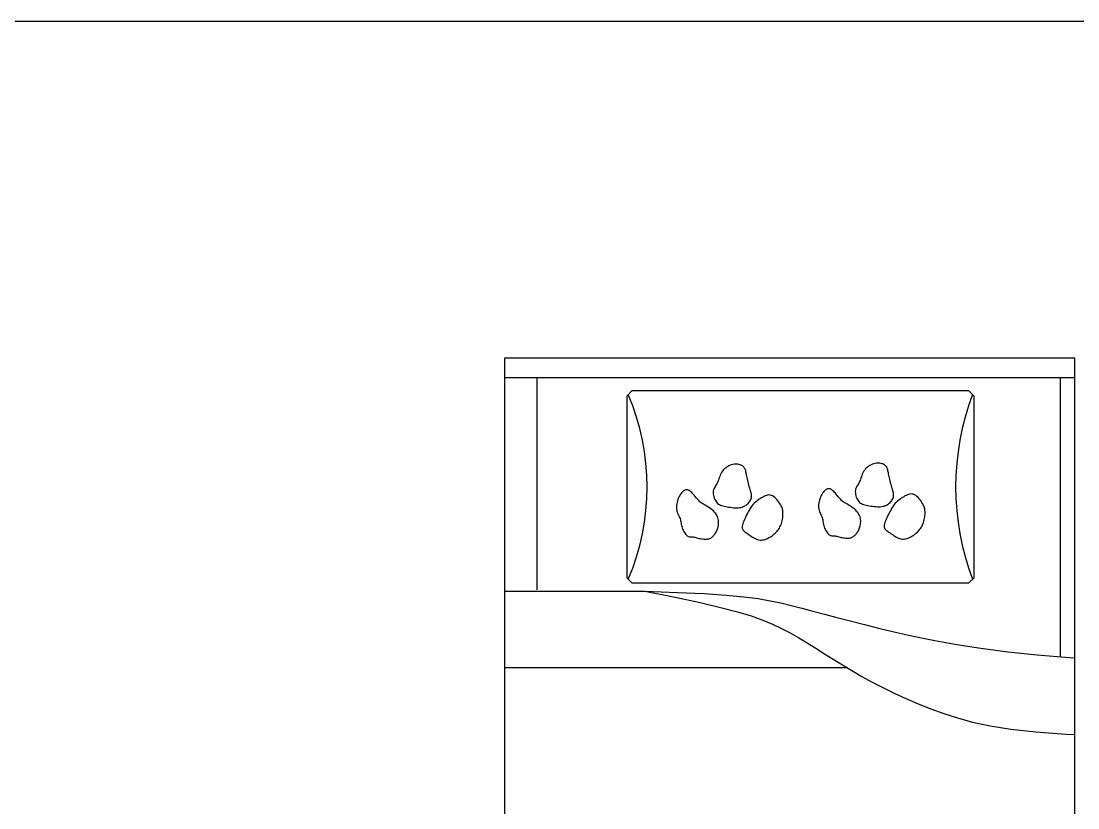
# Model space of a CAD drawing. Extents: x -72339 to 59654, y -38057 to 42097.
# Drawn here: x -42194 to -40180, y 25597 to 27097 of the extents above; entities that cross this region are included whole.
import ezdxf

# ---------------------------------------------------------------- set-up
doc = ezdxf.new("R2010")
doc.units = 0
doc.header["$MEASUREMENT"] = 0
doc.layers.get('0').update_dxf_attribs({"linetype": 'CONTINUOUS'})
doc.layers.add('HUM', color=7, linetype='CONTINUOUS')

# ---------------------------------------------------------------- blocks, each defined once
blk = doc.blocks.new('1074')
for p, q in [((0, 1886.2), (1086.9, 1886.2)), ((61.8, 1481.7), (61.8, 1886.2)), ((1059.5, 1354.2), (1059.5, 1886.2)), ((420.7, 1713.6), (418.6, 1711.7)), ((422.9, 1715.3), (420.7, 1713.6)), ((425.2, 1716.8), (422.9, 1715.3)), ((427.6, 1718.1), (425.2, 1716.8)), ((430, 1719.2), (427.6, 1718.1)), ((432.5, 1720.1), (430, 1719.2)), ((435, 1720.7), (432.5, 1720.1)), ((437.5, 1721.1), (435, 1720.7)), ((439.9, 1721.3), (437.5, 1721.1)), ((442.3, 1721.3), (439.9, 1721.3)), ((444.5, 1721.1), (442.3, 1721.3)), ((446.6, 1720.8), (444.5, 1721.1)), ((448.6, 1720.3), (446.6, 1720.8)), ((450.4, 1719.6), (448.6, 1720.3)), ((452, 1718.8), (450.4, 1719.6)), ((453.4, 1717.9), (452, 1718.8)), ((454.7, 1716.9), (453.4, 1717.9)), ((455.8, 1715.8), (454.7, 1716.9)), ((456.7, 1714.5), (455.8, 1715.8)), ((457.6, 1713.2), (456.7, 1714.5)), ((458.3, 1711.7), (457.6, 1713.2)), ((458.9, 1710.2), (458.3, 1711.7)), ((689.3, 1713.6), (687.4, 1711.6)), ((691.4, 1715.5), (689.3, 1713.6)), ((693.6, 1717.2), (691.4, 1715.5)), ((695.9, 1718.7), (693.6, 1717.2)), ((698.3, 1720), (695.9, 1718.7)), ((700.8, 1721.1), (698.3, 1720)), ((703.3, 1722), (700.8, 1721.1)), ((705.8, 1722.6), (703.3, 1722)), ((708.2, 1723), (705.8, 1722.6)), ((710.7, 1723.2), (708.2, 1723)), ((713, 1723.2), (710.7, 1723.2)), ((715.3, 1723), (713, 1723.2)), ((717.4, 1722.7), (715.3, 1723)), ((719.4, 1722.2), (717.4, 1722.7)), ((721.1, 1721.6), (719.4, 1722.2)), ((722.7, 1720.8), (721.1, 1721.6)), ((724.1, 1719.9), (722.7, 1720.8)), ((725.4, 1718.9), (724.1, 1719.9)), ((726.5, 1717.7), (725.4, 1718.9)), ((727.5, 1716.5), (726.5, 1717.7)), ((728.3, 1715.1), (727.5, 1716.5)), ((729, 1713.7), (728.3, 1715.1)), ((729.6, 1712.1), (729, 1713.7)), ((730.1, 1710.5), (729.6, 1712.1)), ((408.3, 1693), (407.5, 1690.6)), ((409.1, 1695.4), (408.3, 1693)), ((410, 1697.9), (409.1, 1695.4)), ((411, 1700.4), (410, 1697.9)), ((412.1, 1702.8), (411, 1700.4)), ((413.4, 1705.2), (412.1, 1702.8)), ((414.9, 1707.5), (413.4, 1705.2)), ((416.7, 1709.6), (414.9, 1707.5)), ((418.6, 1711.7), (416.7, 1709.6)), ((459.4, 1708.5), (458.9, 1710.2)), ((459.8, 1706.8), (459.4, 1708.5)), ((460.2, 1704.9), (459.8, 1706.8)), ((460.6, 1702.8), (460.2, 1704.9)), ((461, 1700.7), (460.6, 1702.8)), ((461.5, 1698.3), (461, 1700.7)), ((462, 1695.8), (461.5, 1698.3)), ((462.6, 1693.1), (462, 1695.8)), ((463.3, 1690.2), (462.6, 1693.1)), ((678.2, 1692.5), (677.3, 1690.2)), ((679.1, 1694.9), (678.2, 1692.5)), ((679.9, 1697.4), (679.1, 1694.9)), ((680.8, 1699.8), (679.9, 1697.4)), ((681.7, 1702.3), (680.8, 1699.8)), ((682.9, 1704.7), (681.7, 1702.3)), ((684.2, 1707.1), (682.9, 1704.7)), ((685.7, 1709.4), (684.2, 1707.1)), ((687.4, 1711.6), (685.7, 1709.4)), ((730.6, 1708.7), (730.1, 1710.5)), ((731, 1706.8), (730.6, 1708.7)), ((731.4, 1704.8), (731, 1706.8)), ((731.8, 1702.6), (731.4, 1704.8)), ((732.2, 1700.2), (731.8, 1702.6)), ((732.7, 1697.7), (732.2, 1700.2)), ((733.3, 1695), (732.7, 1697.7)), ((734, 1692.2), (733.3, 1695)), ((734.7, 1689.2), (734, 1692.2)), ((343.5, 1671.8), (342.4, 1671.2)), ((344.7, 1672.3), (343.5, 1671.8)), ((345.8, 1672.5), (344.7, 1672.3)), ((346.9, 1672.6), (345.8, 1672.5)), ((348.1, 1672.5), (346.9, 1672.6)), ((349.3, 1672.2), (348.1, 1672.5)), ((350.6, 1671.6), (349.3, 1672.2)), ((352, 1670.8), (350.6, 1671.6)), ((398.2, 1672), (397.7, 1669.7)), ((398.9, 1674.1), (398.2, 1672)), ((399.9, 1676.2), (398.9, 1674.1)), ((401, 1678.1), (399.9, 1676.2)), ((402.1, 1680), (401, 1678.1)), ((403.3, 1681.9), (402.1, 1680)), ((404.5, 1683.9), (403.3, 1681.9)), ((405.6, 1686), (404.5, 1683.9)), ((406.6, 1688.2), (405.6, 1686)), ((407.5, 1690.6), (406.6, 1688.2)), ((464, 1687.3), (463.3, 1690.2)), ((464.8, 1684.3), (464, 1687.3)), ((465.5, 1681.4), (464.8, 1684.3)), ((466.3, 1678.5), (465.5, 1681.4)), ((467.1, 1675.7), (466.3, 1678.5)), ((467.9, 1673.1), (467.1, 1675.7)), ((468.6, 1670.6), (467.9, 1673.1)), ((611.9, 1672.4), (610.7, 1671.4)), ((613.1, 1673.1), (611.9, 1672.4)), ((614.3, 1673.7), (613.1, 1673.1)), ((615.4, 1674.2), (614.3, 1673.7)), ((616.5, 1674.5), (615.4, 1674.2)), ((617.7, 1674.6), (616.5, 1674.5)), ((618.9, 1674.4), (617.7, 1674.6)), ((620.1, 1674.1), (618.9, 1674.4)), ((621.4, 1673.5), (620.1, 1674.1)), ((622.7, 1672.7), (621.4, 1673.5)), ((624.2, 1671.6), (622.7, 1672.7)), ((625.7, 1670.4), (624.2, 1671.6)), ((668.5, 1671.7), (668.3, 1669.2)), ((669, 1673.9), (668.5, 1671.7)), ((669.7, 1676.1), (669, 1673.9)), ((670.6, 1678.1), (669.7, 1676.1)), ((671.7, 1680), (670.6, 1678.1)), ((672.9, 1682), (671.7, 1680)), ((674.1, 1683.9), (672.9, 1682)), ((675.3, 1685.9), (674.1, 1683.9)), ((676.4, 1688), (675.3, 1685.9)), ((677.3, 1690.2), (676.4, 1688)), ((735.5, 1686.3), (734.7, 1689.2)), ((736.3, 1683.3), (735.5, 1686.3)), ((737.1, 1680.4), (736.3, 1683.3)), ((737.9, 1677.6), (737.1, 1680.4)), ((738.7, 1675), (737.9, 1677.6)), ((739.4, 1672.6), (738.7, 1675)), ((740, 1670.3), (739.4, 1672.6)), ((329.4, 1651.4), (328.6, 1648.4)), ((330.4, 1654.3), (329.4, 1651.4)), ((331.5, 1657), (330.4, 1654.3)), ((332.6, 1659.5), (331.5, 1657)), ((333.8, 1661.8), (332.6, 1659.5)), ((335, 1663.8), (333.8, 1661.8)), ((336.2, 1665.5), (335, 1663.8)), ((337.5, 1667), (336.2, 1665.5)), ((338.7, 1668.4), (337.5, 1667)), ((340, 1669.5), (338.7, 1668.4)), ((341.2, 1670.4), (340, 1669.5)), ((342.4, 1671.2), (341.2, 1670.4)), ((353.4, 1669.7), (352, 1670.8)), ((354.9, 1668.4), (353.4, 1669.7)), ((356.5, 1667), (354.9, 1668.4)), ((358, 1665.4), (356.5, 1667)), ((359.6, 1663.8), (358, 1665.4)), ((361.1, 1662.1), (359.6, 1663.8)), ((362.5, 1660.4), (361.1, 1662.1)), ((363.9, 1658.8), (362.5, 1660.4)), ((365.2, 1657.2), (363.9, 1658.8)), ((366.3, 1655.7), (365.2, 1657.2)), ((367.5, 1654.3), (366.3, 1655.7)), ((368.7, 1653), (367.5, 1654.3)), ((369.9, 1651.7), (368.7, 1653)), ((371.3, 1650.4), (369.9, 1651.7)), ((397.7, 1669.7), (397.5, 1667.2)), ((397.5, 1667.2), (397.6, 1664.6)), ((397.6, 1664.6), (398, 1662)), ((398, 1662), (398.6, 1659.3)), ((398.6, 1659.3), (399.4, 1656.6)), ((399.4, 1656.6), (400.4, 1654.1)), ((400.4, 1654.1), (401.6, 1651.8)), ((401.6, 1651.8), (402.9, 1649.8)), ((466.8, 1649.7), (467.9, 1651.5)), ((467.9, 1651.5), (468.9, 1653.3)), ((469.3, 1668.4), (468.6, 1670.6)), ((468.9, 1653.3), (469.7, 1655.1)), ((469.8, 1666.3), (469.3, 1668.4)), ((469.7, 1655.1), (470.2, 1657)), ((470.2, 1664.3), (469.8, 1666.3)), ((470.5, 1662.4), (470.2, 1664.3)), ((470.2, 1657), (470.5, 1658.8)), ((470.6, 1660.6), (470.5, 1662.4)), ((470.5, 1658.8), (470.6, 1660.6)), ((482.7, 1652.7), (480.4, 1650.9)), ((485.1, 1654.3), (482.7, 1652.7)), ((487.4, 1655.8), (485.1, 1654.3)), ((489.8, 1657.3), (487.4, 1655.8)), ((492.1, 1658.6), (489.8, 1657.3)), ((494.4, 1659.9), (492.1, 1658.6)), ((496.7, 1660.9), (494.4, 1659.9)), ((499, 1661.7), (496.7, 1660.9)), ((501.3, 1662.3), (499, 1661.7)), ((503.6, 1662.5), (501.3, 1662.3)), ((505.9, 1662.4), (503.6, 1662.5)), ((508.1, 1661.8), (505.9, 1662.4)), ((510.4, 1660.8), (508.1, 1661.8)), ((512.7, 1659.3), (510.4, 1660.8)), ((514.9, 1657.6), (512.7, 1659.3)), ((517.1, 1655.6), (514.9, 1657.6)), ((519.1, 1653.4), (517.1, 1655.6)), ((521, 1651.1), (519.1, 1653.4)), ((600.1, 1653.3), (599.3, 1650.4)), ((601.1, 1656.2), (600.1, 1653.3)), ((602.2, 1658.9), (601.1, 1656.2)), ((603.4, 1661.5), (602.2, 1658.9)), ((604.5, 1663.7), (603.4, 1661.5)), ((605.8, 1665.7), (604.5, 1663.7)), ((607, 1667.4), (605.8, 1665.7)), ((608.2, 1669), (607, 1667.4)), ((609.5, 1670.3), (608.2, 1669)), ((610.7, 1671.4), (609.5, 1670.3)), ((627.2, 1668.9), (625.7, 1670.4)), ((628.8, 1667.4), (627.2, 1668.9)), ((630.3, 1665.7), (628.8, 1667.4)), ((631.8, 1664), (630.3, 1665.7)), ((633.3, 1662.3), (631.8, 1664)), ((634.7, 1660.7), (633.3, 1662.3)), ((635.9, 1659.1), (634.7, 1660.7)), ((637.1, 1657.7), (635.9, 1659.1)), ((638.3, 1656.3), (637.1, 1657.7)), ((639.4, 1654.9), (638.3, 1656.3)), ((640.7, 1653.6), (639.4, 1654.9)), ((642.1, 1652.3), (640.7, 1653.6)), ((643.6, 1651), (642.1, 1652.3)), ((668.3, 1669.2), (668.4, 1666.6)), ((668.4, 1666.6), (668.8, 1663.9)), ((668.8, 1663.9), (669.4, 1661.2)), ((669.4, 1661.2), (670.2, 1658.6)), ((670.2, 1658.6), (671.2, 1656.1)), ((671.2, 1656.1), (672.3, 1653.8)), ((672.3, 1653.8), (673.6, 1651.7)), ((673.6, 1651.7), (675, 1649.9)), ((736.2, 1649.9), (737.5, 1651.6)), ((737.5, 1651.6), (738.7, 1653.4)), ((738.7, 1653.4), (739.7, 1655.2)), ((739.7, 1655.2), (740.4, 1657.1)), ((740.6, 1668.2), (740, 1670.3)), ((740.4, 1657.1), (741, 1658.9)), ((741, 1666.3), (740.6, 1668.2)), ((741.3, 1664.4), (741, 1666.3)), ((741, 1658.9), (741.3, 1660.7)), ((741.4, 1662.5), (741.3, 1664.4)), ((741.3, 1660.7), (741.4, 1662.5)), ((751.2, 1652.9), (748.9, 1651)), ((753.5, 1654.6), (751.2, 1652.9)), ((755.8, 1656.3), (753.5, 1654.6)), ((758.2, 1657.8), (755.8, 1656.3)), ((760.5, 1659.2), (758.2, 1657.8)), ((762.9, 1660.6), (760.5, 1659.2)), ((765.2, 1661.8), (762.9, 1660.6)), ((767.5, 1662.8), (765.2, 1661.8)), ((769.8, 1663.7), (767.5, 1662.8)), ((772, 1664.2), (769.8, 1663.7)), ((774.3, 1664.5), (772, 1664.2)), ((776.6, 1664.3), (774.3, 1664.5)), ((778.9, 1663.8), (776.6, 1664.3)), ((781.2, 1662.7), (778.9, 1663.8)), ((783.4, 1661.3), (781.2, 1662.7)), ((785.7, 1659.5), (783.4, 1661.3)), ((787.8, 1657.5), (785.7, 1659.5)), ((789.9, 1655.3), (787.8, 1657.5)), ((791.8, 1653), (789.9, 1655.3)), ((793.6, 1650.7), (791.8, 1653)), ((327.5, 1642.3), (327.3, 1639.3)), ((327.3, 1639.3), (327.4, 1636.5)), ((327.4, 1636.5), (327.9, 1633.7)), ((327.9, 1645.4), (327.5, 1642.3)), ((328.6, 1648.4), (327.9, 1645.4)), ((327.9, 1633.7), (328.5, 1631.2)), ((372.8, 1649.1), (371.3, 1650.4)), ((374.6, 1647.8), (372.8, 1649.1)), ((376.6, 1646.4), (374.6, 1647.8)), ((378.8, 1645.1), (376.6, 1646.4)), ((381.1, 1643.7), (378.8, 1645.1)), ((383.6, 1642.2), (381.1, 1643.7)), ((386.1, 1640.7), (383.6, 1642.2)), ((388.6, 1639.1), (386.1, 1640.7)), ((391.1, 1637.5), (388.6, 1639.1)), ((393.5, 1635.7), (391.1, 1637.5)), ((395.8, 1633.9), (393.5, 1635.7)), ((397.9, 1632), (395.8, 1633.9)), ((399.8, 1630), (397.9, 1632)), ((402.9, 1649.8), (404.3, 1648)), ((404.3, 1648), (405.8, 1646.5)), ((405.8, 1646.5), (407.5, 1645.2)), ((407.5, 1645.2), (409.3, 1644.2)), ((409.3, 1644.2), (411.3, 1643.3)), ((411.3, 1643.3), (413.4, 1642.5)), ((413.4, 1642.5), (415.8, 1641.8)), ((415.8, 1641.8), (418.3, 1641.2)), ((418.3, 1641.2), (421.1, 1640.6)), ((421.1, 1640.6), (424, 1640)), ((424, 1640), (427.1, 1639.5)), ((427.1, 1639.5), (430.2, 1639)), ((430.2, 1639), (433.4, 1638.6)), ((433.4, 1638.6), (436.5, 1638.3)), ((436.5, 1638.3), (439.6, 1638.2)), ((439.6, 1638.2), (442.5, 1638.1)), ((442.5, 1638.1), (445.3, 1638.2)), ((445.3, 1638.2), (447.9, 1638.5)), ((447.9, 1638.5), (450.3, 1638.9)), ((450.3, 1638.9), (452.6, 1639.5)), ((452.6, 1639.5), (454.8, 1640.3)), ((454.8, 1640.3), (456.8, 1641.1)), ((456.8, 1641.1), (458.8, 1642.2)), ((458.8, 1642.2), (460.6, 1643.4)), ((460.6, 1643.4), (462.3, 1644.8)), ((462.3, 1644.8), (463.9, 1646.3)), ((463.9, 1646.3), (465.4, 1648)), ((466.1, 1633.8), (464.4, 1630.7)), ((465.4, 1648), (466.8, 1649.7)), ((467.8, 1636.7), (466.1, 1633.8)), ((469.7, 1639.6), (467.8, 1636.7)), ((471.7, 1642.3), (469.7, 1639.6)), ((473.7, 1644.7), (471.7, 1642.3)), ((475.9, 1647), (473.7, 1644.7)), ((478.1, 1649), (475.9, 1647)), ((480.4, 1650.9), (478.1, 1649)), ((522.8, 1648.7), (521, 1651.1)), ((524.4, 1646.4), (522.8, 1648.7)), ((525.8, 1644.2), (524.4, 1646.4)), ((527, 1642.1), (525.8, 1644.2)), ((528, 1640.1), (527, 1642.1)), ((528.8, 1638), (528, 1640.1)), ((529.4, 1635.9), (528.8, 1638)), ((529.9, 1633.8), (529.4, 1635.9)), ((530.3, 1631.6), (529.9, 1633.8)), ((530.5, 1629.3), (530.3, 1631.6)), ((598.2, 1644.3), (598.1, 1641.3)), ((598.1, 1641.3), (598.2, 1638.4)), ((598.7, 1647.3), (598.2, 1644.3)), ((598.2, 1638.4), (598.6, 1635.7)), ((598.6, 1635.7), (599.3, 1633.1)), ((599.3, 1650.4), (598.7, 1647.3)), ((599.3, 1633.1), (600.2, 1630.6)), ((645.3, 1649.7), (643.6, 1651)), ((647.3, 1648.4), (645.3, 1649.7)), ((649.5, 1647), (647.3, 1648.4)), ((651.9, 1645.6), (649.5, 1647)), ((654.3, 1644.1), (651.9, 1645.6)), ((656.8, 1642.6), (654.3, 1644.1)), ((659.4, 1641), (656.8, 1642.6)), ((661.9, 1639.4), (659.4, 1641)), ((664.3, 1637.6), (661.9, 1639.4)), ((666.5, 1635.8), (664.3, 1637.6)), ((668.6, 1633.9), (666.5, 1635.8)), ((670.6, 1631.9), (668.6, 1633.9)), ((672.3, 1629.8), (670.6, 1631.9)), ((675, 1649.9), (676.6, 1648.4)), ((676.6, 1648.4), (678.2, 1647.2)), ((678.2, 1647.2), (680, 1646.1)), ((680, 1646.1), (682, 1645.2)), ((682, 1645.2), (684.2, 1644.5)), ((684.2, 1644.5), (686.5, 1643.8)), ((686.5, 1643.8), (689.1, 1643.2)), ((689.1, 1643.2), (691.8, 1642.5)), ((691.8, 1642.5), (694.8, 1642)), ((694.8, 1642), (697.8, 1641.4)), ((697.8, 1641.4), (701, 1641)), ((701, 1641), (704.1, 1640.6)), ((704.1, 1640.6), (707.3, 1640.3)), ((707.3, 1640.3), (710.3, 1640.1)), ((710.3, 1640.1), (713.3, 1640.1)), ((713.3, 1640.1), (716, 1640.2)), ((716, 1640.2), (718.6, 1640.5)), ((718.6, 1640.5), (721.1, 1640.9)), ((721.1, 1640.9), (723.4, 1641.5)), ((723.4, 1641.5), (725.5, 1642.2)), ((725.5, 1642.2), (727.6, 1643.1)), ((727.6, 1643.1), (729.5, 1644.1)), ((729.5, 1644.1), (731.3, 1645.4)), ((731.3, 1645.4), (733.1, 1646.7)), ((733.1, 1646.7), (734.7, 1648.3)), ((735.1, 1632.6), (733.5, 1629.5)), ((734.7, 1648.3), (736.2, 1649.9)), ((736.8, 1635.7), (735.1, 1632.6)), ((738.6, 1638.7), (736.8, 1635.7)), ((740.5, 1641.5), (738.6, 1638.7)), ((742.4, 1644.2), (740.5, 1641.5)), ((744.5, 1646.6), (742.4, 1644.2)), ((746.6, 1648.9), (744.5, 1646.6)), ((748.9, 1651), (746.6, 1648.9)), ((795.2, 1648.4), (793.6, 1650.7)), ((796.5, 1646.2), (795.2, 1648.4)), ((797.7, 1644), (796.5, 1646.2)), ((798.7, 1642), (797.7, 1644)), ((799.5, 1639.9), (798.7, 1642)), ((800.2, 1637.9), (799.5, 1639.9)), ((800.7, 1635.8), (800.2, 1637.9)), ((801, 1633.6), (800.7, 1635.8)), ((801.2, 1631.3), (801, 1633.6)), ((801.3, 1628.8), (801.2, 1631.3)), ((328.5, 1631.2), (329.4, 1628.7)), ((329.4, 1628.7), (330.4, 1626.3)), ((330.4, 1626.3), (331.5, 1624.1)), ((331.5, 1624.1), (332.5, 1621.8)), ((332.5, 1621.8), (333.5, 1619.7)), ((333.5, 1619.7), (334.3, 1617.5)), ((334.3, 1617.5), (335, 1615.3)), ((335, 1615.3), (335.5, 1613.2)), ((335.5, 1613.2), (335.9, 1611)), ((401.6, 1627.9), (399.8, 1630)), ((403.1, 1625.7), (401.6, 1627.9)), ((404.5, 1623.5), (403.1, 1625.7)), ((405.6, 1621.2), (404.5, 1623.5)), ((406.5, 1618.8), (405.6, 1621.2)), ((407.2, 1616.4), (406.5, 1618.8)), ((407.6, 1614), (407.2, 1616.4)), ((407.9, 1611.5), (407.6, 1614)), ((407.9, 1609.1), (407.9, 1611.5)), ((455.8, 1612.8), (454.7, 1610.2)), ((457.1, 1615.5), (455.8, 1612.8)), ((458.4, 1618.4), (457.1, 1615.5)), ((459.8, 1621.4), (458.4, 1618.4)), ((461.2, 1624.5), (459.8, 1621.4)), ((462.8, 1627.6), (461.2, 1624.5)), ((464.4, 1630.7), (462.8, 1627.6)), ((528.4, 1610.9), (529.1, 1613.5)), ((529.1, 1613.5), (529.6, 1616.2)), ((529.6, 1616.2), (530, 1618.9)), ((530, 1618.9), (530.3, 1621.6)), ((530.3, 1621.6), (530.5, 1624.3)), ((530.5, 1626.9), (530.5, 1629.3)), ((530.5, 1624.3), (530.5, 1626.9)), ((600.2, 1630.6), (601.2, 1628.3)), ((601.2, 1628.3), (602.2, 1626)), ((602.2, 1626), (603.3, 1623.8)), ((603.3, 1623.8), (604.3, 1621.6)), ((604.3, 1621.6), (605.1, 1619.4)), ((605.1, 1619.4), (605.7, 1617.3)), ((605.7, 1617.3), (606.2, 1615.1)), ((606.2, 1615.1), (606.6, 1613)), ((606.6, 1613), (607, 1610.8)), ((673.9, 1627.6), (672.3, 1629.8)), ((675.2, 1625.4), (673.9, 1627.6)), ((676.4, 1623.1), (675.2, 1625.4)), ((677.3, 1620.8), (676.4, 1623.1)), ((678, 1618.3), (677.3, 1620.8)), ((678.4, 1615.9), (678, 1618.3)), ((678.6, 1613.4), (678.4, 1615.9)), ((678.7, 1611), (678.6, 1613.4)), ((725.5, 1612.1), (724.6, 1609.6)), ((726.6, 1614.7), (725.5, 1612.1)), ((727.8, 1617.4), (726.6, 1614.7)), ((729.1, 1620.3), (727.8, 1617.4)), ((730.5, 1623.3), (729.1, 1620.3)), ((732, 1626.4), (730.5, 1623.3)), ((733.5, 1629.5), (732, 1626.4)), ((798.4, 1610.3), (799.2, 1612.9)), ((799.2, 1612.9), (799.8, 1615.5)), ((799.8, 1615.5), (800.3, 1618.2)), ((800.3, 1618.2), (800.8, 1620.9)), ((800.8, 1620.9), (801, 1623.6)), ((801, 1623.6), (801.2, 1626.2)), ((801.2, 1626.2), (801.3, 1628.8)), ((335.9, 1611), (336.2, 1608.8)), ((336.2, 1608.8), (336.5, 1606.7)), ((336.5, 1606.7), (336.9, 1604.4)), ((336.9, 1604.4), (337.5, 1602.2)), ((337.5, 1602.2), (338.2, 1599.9)), ((338.2, 1599.9), (339, 1597.6)), ((339, 1597.6), (340.1, 1595.3)), ((340.1, 1595.3), (341.3, 1593.1)), ((341.3, 1593.1), (342.6, 1591)), ((342.6, 1591), (344, 1589)), ((402.4, 1590.8), (403.3, 1592.4)), ((403.3, 1592.4), (404.2, 1594.1)), ((404.2, 1594.1), (405.1, 1595.9)), ((405.1, 1595.9), (405.8, 1597.8)), ((405.8, 1597.8), (406.5, 1599.9)), ((406.5, 1599.9), (407, 1602)), ((407, 1602), (407.5, 1604.3)), ((407.5, 1604.3), (407.8, 1606.7)), ((407.8, 1606.7), (407.9, 1609.1)), ((452.6, 1603.3), (452.4, 1601.3)), ((452.4, 1601.3), (452.6, 1599.5)), ((453.1, 1605.4), (452.6, 1603.3)), ((452.6, 1599.5), (453.1, 1597.8)), ((453.8, 1607.7), (453.1, 1605.4)), ((453.1, 1597.8), (453.9, 1596.3)), ((454.7, 1610.2), (453.8, 1607.7)), ((453.9, 1596.3), (455, 1594.9)), ((455, 1594.9), (456.4, 1593.6)), ((456.4, 1593.6), (458, 1592.2)), ((458, 1592.2), (459.8, 1590.9)), ((459.8, 1590.9), (461.7, 1589.6)), ((515.8, 1589.9), (517.6, 1591.7)), ((517.6, 1591.7), (519.3, 1593.6)), ((519.3, 1593.6), (520.9, 1595.4)), ((520.9, 1595.4), (522.3, 1597.4)), ((522.3, 1597.4), (523.6, 1599.4)), ((523.6, 1599.4), (524.8, 1601.5)), ((524.8, 1601.5), (525.8, 1603.7)), ((525.8, 1603.7), (526.8, 1606)), ((526.8, 1606), (527.7, 1608.4)), ((527.7, 1608.4), (528.4, 1610.9)), ((607, 1610.8), (607.3, 1608.6)), ((607.3, 1608.6), (607.7, 1606.4)), ((607.7, 1606.4), (608.2, 1604.1)), ((608.2, 1604.1), (608.9, 1601.8)), ((608.9, 1601.8), (609.8, 1599.5)), ((609.8, 1599.5), (610.9, 1597.3)), ((610.9, 1597.3), (612.1, 1595)), ((612.1, 1595), (613.4, 1592.9)), ((613.4, 1592.9), (614.8, 1591)), ((614.8, 1591), (616.2, 1589.2)), ((671.1, 1589.9), (672.1, 1591.3)), ((672.1, 1591.3), (673.1, 1592.8)), ((673.1, 1592.8), (674.1, 1594.4)), ((674.1, 1594.4), (675, 1596.1)), ((675, 1596.1), (675.8, 1597.9)), ((675.8, 1597.9), (676.6, 1599.8)), ((676.6, 1599.8), (677.2, 1601.8)), ((677.2, 1601.8), (677.8, 1604)), ((677.8, 1604), (678.2, 1606.2)), ((678.2, 1606.2), (678.5, 1608.6)), ((678.5, 1608.6), (678.7, 1611)), ((723.4, 1605.2), (723.2, 1603.2)), ((723.2, 1603.2), (723.3, 1601.4)), ((723.3, 1601.4), (723.8, 1599.7)), ((723.8, 1607.3), (723.4, 1605.2)), ((724.6, 1609.6), (723.8, 1607.3)), ((723.8, 1599.7), (724.7, 1598.2)), ((724.7, 1598.2), (725.8, 1596.8)), ((725.8, 1596.8), (727.2, 1595.5)), ((727.2, 1595.5), (728.8, 1594.2)), ((728.8, 1594.2), (730.5, 1592.9)), ((730.5, 1592.9), (732.5, 1591.5)), ((732.5, 1591.5), (734.5, 1590.1)), ((784.7, 1590.1), (786.6, 1591.9)), ((786.6, 1591.9), (788.4, 1593.7)), ((788.4, 1593.7), (790.1, 1595.5)), ((790.1, 1595.5), (791.6, 1597.4)), ((791.6, 1597.4), (793, 1599.3)), ((793, 1599.3), (794.3, 1601.3)), ((794.3, 1601.3), (795.5, 1603.4)), ((795.5, 1603.4), (796.6, 1605.6)), ((796.6, 1605.6), (797.6, 1607.9)), ((797.6, 1607.9), (798.4, 1610.3)), ((344, 1589), (345.4, 1587.3)), ((345.4, 1587.3), (346.8, 1585.8)), ((346.8, 1585.8), (348.1, 1584.7)), ((348.1, 1584.7), (349.3, 1583.8)), ((349.3, 1583.8), (350.4, 1583.3)), ((350.4, 1583.3), (351.5, 1583)), ((351.5, 1583), (352.6, 1582.9)), ((352.6, 1582.9), (353.7, 1582.9)), ((353.7, 1582.9), (354.9, 1582.9)), ((354.9, 1582.9), (356.2, 1583)), ((356.2, 1583), (357.6, 1582.9)), ((357.6, 1582.9), (359.1, 1582.7)), ((359.1, 1582.7), (360.7, 1582.3)), ((360.7, 1582.3), (362.5, 1581.9)), ((362.5, 1581.9), (364.4, 1581.4)), ((364.4, 1581.4), (366.4, 1580.8)), ((366.4, 1580.8), (368.5, 1580.3)), ((368.5, 1580.3), (370.6, 1579.8)), ((370.6, 1579.8), (372.8, 1579.3)), ((372.8, 1579.3), (375, 1578.9)), ((375, 1578.9), (377.2, 1578.6)), ((377.2, 1578.6), (379.4, 1578.4)), ((379.4, 1578.4), (381.6, 1578.3)), ((381.6, 1578.3), (383.7, 1578.4)), ((383.7, 1578.4), (385.7, 1578.5)), ((385.7, 1578.5), (387.6, 1578.7)), ((387.6, 1578.7), (389.3, 1579.1)), ((389.3, 1579.1), (390.9, 1579.7)), ((390.9, 1579.7), (392.4, 1580.3)), ((392.4, 1580.3), (393.7, 1581.1)), ((393.7, 1581.1), (395, 1582)), ((395, 1582), (396.1, 1583)), ((396.1, 1583), (397.2, 1584.1)), ((397.2, 1584.1), (398.3, 1585.3)), ((398.3, 1585.3), (399.3, 1586.6)), ((399.3, 1586.6), (400.4, 1587.9)), ((400.4, 1587.9), (401.4, 1589.3)), ((401.4, 1589.3), (402.4, 1590.8)), ((461.7, 1589.6), (463.8, 1588.2)), ((463.8, 1588.2), (465.9, 1586.7)), ((465.9, 1586.7), (468.1, 1585.1)), ((468.1, 1585.1), (470.4, 1583.6)), ((470.4, 1583.6), (472.7, 1582)), ((472.7, 1582), (475.1, 1580.6)), ((475.1, 1580.6), (477.4, 1579.3)), ((477.4, 1579.3), (479.8, 1578.2)), ((479.8, 1578.2), (482.2, 1577.4)), ((482.2, 1577.4), (484.6, 1576.8)), ((484.6, 1576.8), (486.9, 1576.5)), ((486.9, 1576.5), (489.3, 1576.5)), ((489.3, 1576.5), (491.6, 1576.7)), ((491.6, 1576.7), (494, 1577.1)), ((494, 1577.1), (496.3, 1577.8)), ((496.3, 1577.8), (498.6, 1578.6)), ((498.6, 1578.6), (500.9, 1579.6)), ((500.9, 1579.6), (503.2, 1580.7)), ((503.2, 1580.7), (505.4, 1582)), ((505.4, 1582), (507.7, 1583.4)), ((507.7, 1583.4), (509.8, 1584.9)), ((509.8, 1584.9), (511.9, 1586.5)), ((511.9, 1586.5), (513.9, 1588.2)), ((513.9, 1588.2), (515.8, 1589.9)), ((616.2, 1589.2), (617.5, 1587.8)), ((617.5, 1587.8), (618.8, 1586.6)), ((618.8, 1586.6), (620, 1585.8)), ((620, 1585.8), (621.2, 1585.3)), ((621.2, 1585.3), (622.3, 1585)), ((622.3, 1585), (623.4, 1584.9)), ((623.4, 1584.9), (624.5, 1584.9)), ((624.5, 1584.9), (625.7, 1584.9)), ((625.7, 1584.9), (626.9, 1584.9)), ((626.9, 1584.9), (628.3, 1584.8)), ((628.3, 1584.8), (629.8, 1584.6)), ((629.8, 1584.6), (631.5, 1584.3)), ((631.5, 1584.3), (633.3, 1583.8)), ((633.3, 1583.8), (635.2, 1583.3)), ((635.2, 1583.3), (637.1, 1582.8)), ((637.1, 1582.8), (639.2, 1582.2)), ((639.2, 1582.2), (641.3, 1581.7)), ((641.3, 1581.7), (643.5, 1581.3)), ((643.5, 1581.3), (645.7, 1580.9)), ((645.7, 1580.9), (647.9, 1580.6)), ((647.9, 1580.6), (650.1, 1580.4)), ((650.1, 1580.4), (652.3, 1580.3)), ((652.3, 1580.3), (654.4, 1580.3)), ((654.4, 1580.3), (656.4, 1580.4)), ((656.4, 1580.4), (658.3, 1580.7)), ((658.3, 1580.7), (660.1, 1581.1)), ((660.1, 1581.1), (661.7, 1581.6)), ((661.7, 1581.6), (663.1, 1582.3)), ((663.1, 1582.3), (664.5, 1583.1)), ((664.5, 1583.1), (665.7, 1584)), ((665.7, 1584), (666.9, 1585)), ((666.9, 1585), (668, 1586.1)), ((668, 1586.1), (669, 1587.2)), ((669, 1587.2), (670.1, 1588.5)), ((670.1, 1588.5), (671.1, 1589.9)), ((734.5, 1590.1), (736.7, 1588.6)), ((736.7, 1588.6), (738.9, 1587.1)), ((738.9, 1587.1), (741.1, 1585.5)), ((741.1, 1585.5), (743.5, 1584)), ((743.5, 1584), (745.8, 1582.6)), ((745.8, 1582.6), (748.2, 1581.3)), ((748.2, 1581.3), (750.6, 1580.2)), ((750.6, 1580.2), (752.9, 1579.3)), ((752.9, 1579.3), (755.3, 1578.8)), ((755.3, 1578.8), (757.7, 1578.5)), ((757.7, 1578.5), (760, 1578.4)), ((760, 1578.4), (762.4, 1578.6)), ((762.4, 1578.6), (764.7, 1579.1)), ((764.7, 1579.1), (767, 1579.7)), ((767, 1579.7), (769.4, 1580.5)), ((769.4, 1580.5), (771.7, 1581.5)), ((771.7, 1581.5), (773.9, 1582.6)), ((773.9, 1582.6), (776.2, 1583.9)), ((776.2, 1583.9), (778.4, 1585.3)), ((778.4, 1585.3), (780.6, 1586.8)), ((780.6, 1586.8), (782.7, 1588.4)), ((782.7, 1588.4), (784.7, 1590.1)), ((0, 1479.2), (267.5, 1479.2)), ((653.2, 1332.8), (0, 1332.8))]:
    blk.add_line(p, q)
for points in [[(0, 1923.6), (0, 0), (1086.9, 0), (1086.9, 1923.6)], [(232.7, 1851), (232.7, 1504.8), (242.7, 1494.8), (884.7, 1494.8), (894.7, 1504.8), (894.7, 1851), (884.7, 1861), (242.7, 1861)]]:
    blk.add_lwpolyline(points, close=True)
for points in [[(267.5, 1479.2), (324.8, 1467.6), (372.4, 1457.3), (411.6, 1448.1), (443.6, 1439.7), (470, 1431.8), (491.9, 1424), (510.7, 1416.2), (527.8, 1408.1), (544.4, 1399.4), (560.6, 1390.1), (576.8, 1380.4), (593, 1370.3), (609.5, 1359.9), (626.3, 1349.3), (643.7, 1338.5), (661.8, 1327.6), (680.7, 1316.7), (700.4, 1305.9), (721, 1295.2), (742.5, 1284.7), (764.8, 1274.4), (788, 1264.5), (812.1, 1255), (837, 1245.9), (863.1, 1237.4), (891.9, 1229.5), (925.1, 1222.3), (964.6, 1216), (1012.2, 1210.7), (1069.6, 1206.4), (1086.9, 1205.6)], [(267.5, 1479.2), (329.7, 1476.9), (380.6, 1474.4), (422, 1471.5), (455.6, 1468.4), (483.1, 1464.9), (506.3, 1461), (526.7, 1456.8), (546.2, 1452.1), (566.2, 1446.9), (587.1, 1441.3), (609.3, 1435.4), (632.9, 1429), (658.3, 1422.4), (685.7, 1415.4), (715.2, 1408.1), (747.3, 1400.6), (782, 1392.9), (820, 1385.2), (861.8, 1377.6), (907.8, 1370.4), (958.7, 1363.7), (1014.8, 1357.8), (1076.8, 1352.8), (1086.9, 1352.2)]]:
    blk.add_lwpolyline(points)
for centre, radius, start, end in [((-181.1, 1677.9), 452.5, 337.0973, 22.9027), ((1352.8, 1677.9), 493.3, 159.1117, 200.8883)]:
    blk.add_arc(centre, radius, start, end)

msp = doc.modelspace()

# ---------------------------------------------------------------- linework, layer by layer
msp.add_line((-42316, 27096.7), (-36316, 27096.7))

# ---------------------------------------------------------------- block references
at = {"layer": 'HUM'}
msp.add_blockref('1074', (-41272.9, 24530.7), dxfattribs=at)

doc.saveas('drawing.dxf')
